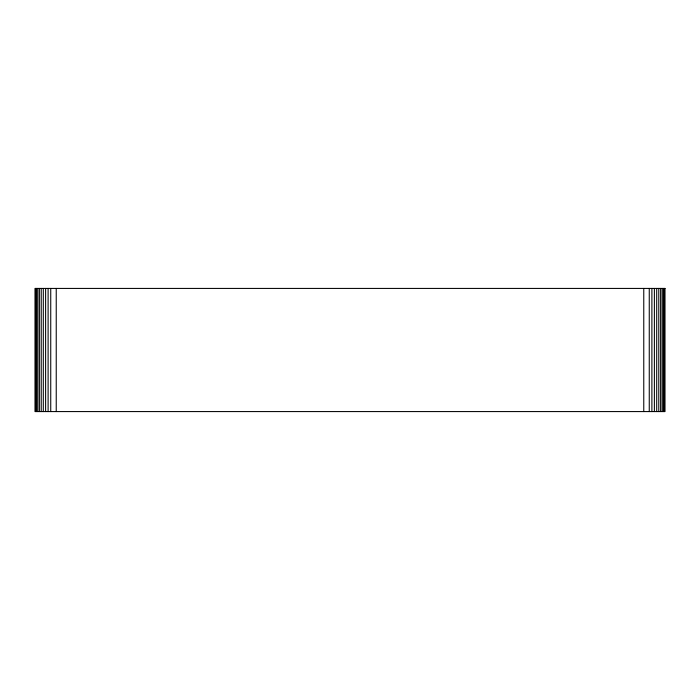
<?xml version="1.0" encoding="UTF-8"?>
<svg xmlns="http://www.w3.org/2000/svg" width="700" height="700" viewBox="0 0 700 700"><rect width="100%" height="100%" fill="white"/><g stroke="black" fill="none" stroke-linecap="round" stroke-linejoin="round"><path stroke-width="1.05" d="M664.274 288.426L664.274 411.574M663.381 288.426L663.381 411.574M662.156 288.426L662.156 411.574M660.616 288.426L660.616 411.574M658.779 288.426L658.779 411.574M656.696 288.426L656.696 411.574M654.386 288.426L654.386 411.574M651.892 288.426L651.892 411.574M649.259 288.426L649.259 411.574M643.764 288.426L643.764 411.574M56.236 288.426L56.236 411.574M50.741 288.426L50.741 411.574M48.107 288.426L48.107 411.574M45.614 288.426L45.614 411.574M43.304 288.426L43.304 411.574M41.221 288.426L41.221 411.574M39.384 288.426L39.384 411.574M37.844 288.426L37.844 411.574M36.619 288.426L36.619 411.574M35.726 288.426L35.726 411.574M665 288.426L35 288.426L35 411.574L665 411.574L665 288.426"/></g></svg>
